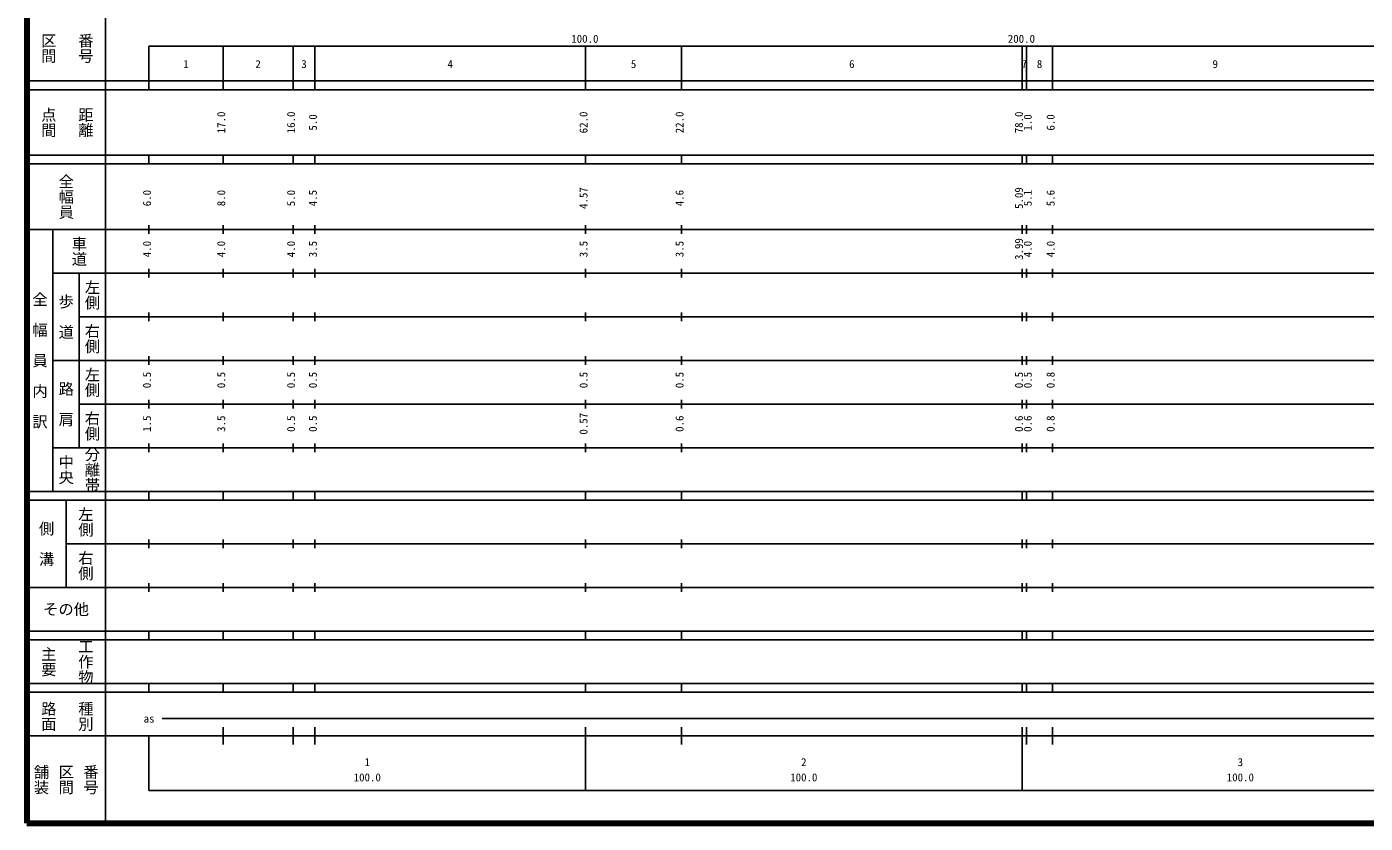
# Model space of a CAD drawing. Units: millimetres, scale not verified. Extents: x 40000 to 680000, y 20000 to 380000.
# Drawn here: x 40000 to 346609, y 20000 to 202409 of the extents above; entities that cross this region are included whole.
import ezdxf
from ezdxf.enums import TextEntityAlignment as Align

# ---------------------------------------------------------------- set-up
doc = ezdxf.new("R2010")
doc.units = ezdxf.units.MM
doc.header["$LTSCALE"] = 1000
doc.layers.add('M-TTL', color=2, linetype='Continuous', lineweight=140)
doc.layers.add('M-TTL-BAND', color=7, linetype='Continuous', lineweight=25)
doc.styles.add('@ＭＳ ゴシック', font='')
doc.styles.add('ＭＳ ゴシック', font='')
doc.styles.get('@ＭＳ ゴシック').set_extended_font_data('@MS Gothic')
doc.styles.get('ＭＳ ゴシック').set_extended_font_data('MS Gothic')

msp = doc.modelspace()

# ---------------------------------------------------------------- linework, layer by layer
at = {"layer": 'M-TTL'}
for p, q in [((40000, 380000), (40000, 20000)), ((40000, 20000), (680000, 20000))]:
    msp.add_line(p, q, dxfattribs=at)
at = {"layer": 'M-TTL-BAND'}
for p, q in [((58000, 370000), (58000, 20000)), ((68000, 198000), (579000, 198000)), ((68000, 198000), (68000, 188000)), ((85000, 188000), (85000, 198000)), ((101000, 188000), (101000, 198000)), ((106000, 188000), (106000, 198000)), ((168000, 188000), (168000, 198000)), ((190000, 188000), (190000, 198000)), ((268000, 188000), (268000, 198000)), ((269000, 188000), (269000, 198000)), ((275000, 188000), (275000, 198000)), ((40000, 190000), (579000, 190000)), ((40000, 188000), (579000, 188000)), ((40000, 173000), (579000, 173000)), ((68000, 171000), (68000, 173000)), ((85000, 171000), (85000, 173000)), ((101000, 171000), (101000, 173000)), ((106000, 171000), (106000, 173000)), ((168000, 171000), (168000, 173000)), ((190000, 171000), (190000, 173000)), ((268000, 171000), (268000, 173000)), ((269000, 171000), (269000, 173000)), ((275000, 171000), (275000, 173000)), ((40000, 171000), (579000, 171000)), ((68000, 155000), (68000, 157000)), ((85000, 155000), (85000, 157000)), ((101000, 155000), (101000, 157000)), ((106000, 155000), (106000, 157000)), ((168000, 155000), (168000, 157000)), ((190000, 155000), (190000, 157000)), ((268000, 155000), (268000, 157000)), ((269000, 155000), (269000, 157000)), ((275000, 155000), (275000, 157000)), ((40000, 156000), (579000, 156000)), ((46000, 96000), (46000, 156000)), ((46000, 146000), (579000, 146000)), ((52000, 146000), (52000, 106000)), ((68000, 145000), (68000, 147000)), ((85000, 145000), (85000, 147000)), ((101000, 145000), (101000, 147000)), ((106000, 145000), (106000, 147000)), ((168000, 145000), (168000, 147000)), ((190000, 145000), (190000, 147000)), ((268000, 145000), (268000, 147000)), ((269000, 145000), (269000, 147000)), ((275000, 145000), (275000, 147000)), ((52000, 136000), (579000, 136000)), ((68000, 135000), (68000, 137000)), ((85000, 135000), (85000, 137000)), ((101000, 135000), (101000, 137000)), ((106000, 135000), (106000, 137000)), ((168000, 135000), (168000, 137000)), ((190000, 135000), (190000, 137000)), ((268000, 135000), (268000, 137000)), ((269000, 135000), (269000, 137000)), ((275000, 135000), (275000, 137000)), ((46000, 126000), (579000, 126000)), ((68000, 125000), (68000, 127000)), ((85000, 125000), (85000, 127000)), ((101000, 125000), (101000, 127000)), ((106000, 125000), (106000, 127000)), ((168000, 125000), (168000, 127000)), ((190000, 125000), (190000, 127000)), ((268000, 125000), (268000, 127000)), ((269000, 125000), (269000, 127000)), ((275000, 125000), (275000, 127000)), ((68000, 115000), (68000, 117000)), ((85000, 115000), (85000, 117000)), ((101000, 115000), (101000, 117000)), ((106000, 115000), (106000, 117000)), ((168000, 115000), (168000, 117000)), ((190000, 115000), (190000, 117000)), ((268000, 115000), (268000, 117000)), ((269000, 115000), (269000, 117000)), ((275000, 115000), (275000, 117000)), ((52000, 116000), (579000, 116000)), ((46000, 106000), (579000, 106000)), ((68000, 105000), (68000, 107000)), ((85000, 105000), (85000, 107000)), ((101000, 105000), (101000, 107000)), ((106000, 105000), (106000, 107000)), ((168000, 105000), (168000, 107000)), ((190000, 105000), (190000, 107000)), ((268000, 105000), (268000, 107000)), ((269000, 105000), (269000, 107000)), ((275000, 105000), (275000, 107000)), ((40000, 96000), (579000, 96000)), ((68000, 94000), (68000, 96000)), ((85000, 94000), (85000, 96000)), ((101000, 94000), (101000, 96000)), ((106000, 94000), (106000, 96000)), ((168000, 94000), (168000, 96000)), ((190000, 94000), (190000, 96000)), ((268000, 94000), (268000, 96000)), ((269000, 94000), (269000, 96000)), ((275000, 94000), (275000, 96000)), ((40000, 94000), (579000, 94000)), ((49000, 94000), (49000, 74000)), ((49000, 84000), (579000, 84000)), ((68000, 83000), (68000, 85000)), ((85000, 83000), (85000, 85000)), ((101000, 83000), (101000, 85000)), ((106000, 83000), (106000, 85000)), ((168000, 83000), (168000, 85000)), ((190000, 83000), (190000, 85000)), ((268000, 83000), (268000, 85000)), ((269000, 83000), (269000, 85000)), ((275000, 83000), (275000, 85000)), ((40000, 74000), (579000, 74000)), ((68000, 73000), (68000, 75000)), ((85000, 73000), (85000, 75000)), ((101000, 73000), (101000, 75000)), ((106000, 73000), (106000, 75000)), ((168000, 73000), (168000, 75000)), ((190000, 73000), (190000, 75000)), ((268000, 73000), (268000, 75000)), ((269000, 73000), (269000, 75000)), ((275000, 73000), (275000, 75000)), ((40000, 64000), (579000, 64000)), ((40000, 62000), (579000, 62000)), ((68000, 62000), (68000, 64000)), ((85000, 62000), (85000, 64000)), ((101000, 62000), (101000, 64000)), ((106000, 62000), (106000, 64000)), ((168000, 62000), (168000, 64000)), ((190000, 62000), (190000, 64000)), ((268000, 62000), (268000, 64000)), ((269000, 62000), (269000, 64000)), ((275000, 62000), (275000, 64000)), ((40000, 52000), (579000, 52000)), ((40000, 50000), (579000, 50000)), ((68000, 50000), (68000, 52000)), ((85000, 50000), (85000, 52000)), ((101000, 50000), (101000, 52000)), ((106000, 50000), (106000, 52000)), ((168000, 50000), (168000, 52000)), ((190000, 50000), (190000, 52000)), ((268000, 50000), (268000, 52000)), ((269000, 50000), (269000, 52000)), ((275000, 50000), (275000, 52000)), ((71000, 44000), (565000, 44000)), ((40000, 40000), (579000, 40000)), ((68000, 40000), (68000, 27500)), ((85000, 38000), (85000, 42000)), ((101000, 38000), (101000, 42000)), ((106000, 38000), (106000, 42000)), ((168000, 27500), (168000, 42000)), ((190000, 38000), (190000, 42000)), ((268000, 27500), (268000, 42000)), ((269000, 38000), (269000, 42000)), ((275000, 38000), (275000, 42000)), ((68000, 27500), (579000, 27500))]:
    msp.add_line(p, q, dxfattribs=at)

# ---------------------------------------------------------------- texts
at = {"layer": 'M-TTL-BAND', "style": '@ＭＳ ゴシック'}
for s, p in [('区間', (45000, 197500)), ('番号', (53500, 197500)), ('点間', (45000, 180500)), ('距離', (53500, 180500)), ('全幅員', (49000, 163500)), ('車道', (52000, 151000)), ('左側', (55000, 141000)), ('全\u3000幅\u3000員\u3000内\u3000訳', (43000, 126000)), ('歩\u3000道', (49000, 136000)), ('右側', (55000, 131000)), ('左側', (55000, 121000)), ('路\u3000肩', (49000, 116000)), ('右側', (55000, 111000)), ('中央', (49000, 101000)), ('分離帯', (55000, 101000)), ('左側', (53500, 89000)), ('側\u3000溝', (44500, 84000)), ('右側', (53500, 79000)), ('工作物', (53500, 57000)), ('主要', (45000, 57000)), ('路面', (45000, 44500)), ('種別', (53500, 44500)), ('舗装', (43333, 30000)), ('区間', (49000, 30000)), ('番号', (54667, 30000))]:
    msp.add_text(s, height=2566, rotation=270, dxfattribs=at).set_placement(p, align=Align.MIDDLE_CENTER)
at = {"layer": 'M-TTL-BAND', "style": 'ＭＳ ゴシック'}
for s, p in [('100.0', (167844, 198195)), ('200.0', (267844, 198195)), ('1', (76500, 192405)), ('2', (93000, 192405)), ('3', (103500, 192405)), ('4', (137000, 192405)), ('5', (179000, 192405)), ('6', (229000, 192405)), ('7', (268500, 192405)), ('8', (272000, 192405)), ('9', (312250, 192405)), ('as', (68000, 42500)), ('1', (118000, 32523)), ('2', (218000, 32523)), ('3', (318000, 32523)), ('100.0', (118000, 29033)), ('100.0', (218000, 29033)), ('100.0', (318000, 29033))]:
    msp.add_text(s, height=1833, dxfattribs=at).set_placement(p, align=Align.BOTTOM_CENTER)
for s, p in [('17.0', (86000, 180500)), ('16.0', (102000, 180500)), ('5.0', (107000, 180500)), ('62.0', (169000, 180500)), ('22.0', (191000, 180500)), ('78.0', (268746, 180500)), ('1.0', (270758, 180500)), ('6.0', (276000, 180500)), ('6.0', (69000, 163174)), ('8.0', (86000, 163174)), ('5.0', (102000, 163174)), ('4.5', (107000, 163174)), ('4.57', (169000, 163174)), ('4.6', (191000, 163174)), ('5.09', (268746, 163174)), ('5.1', (270758, 163174)), ('5.6', (276000, 163174)), ('3.99', (268746, 151500)), ('4.0', (69000, 151500)), ('4.0', (86000, 151500)), ('4.0', (102000, 151500)), ('3.5', (107000, 151500)), ('3.5', (169000, 151500)), ('3.5', (191000, 151500)), ('4.0', (270758, 151500)), ('4.0', (276000, 151500)), ('0.5', (69000, 121500)), ('0.5', (86000, 121500)), ('0.5', (102000, 121500)), ('0.5', (107000, 121500)), ('0.5', (169000, 121500)), ('0.5', (191000, 121500)), ('0.5', (268746, 121500)), ('0.5', (270758, 121500)), ('0.8', (276000, 121500)), ('0.57', (169000, 111500)), ('1.5', (69000, 111500)), ('3.5', (86000, 111500)), ('0.5', (102000, 111500)), ('0.5', (107000, 111500)), ('0.6', (191000, 111500)), ('0.6', (268746, 111500)), ('0.6', (270758, 111500)), ('0.8', (276000, 111500))]:
    msp.add_text(s, height=1833, rotation=90, dxfattribs=at).set_placement(p, align=Align.BOTTOM_CENTER)
msp.add_text('その他', height=2566, dxfattribs=at).set_placement((49000, 69000), align=Align.MIDDLE_CENTER)

doc.saveas('drawing.dxf')
